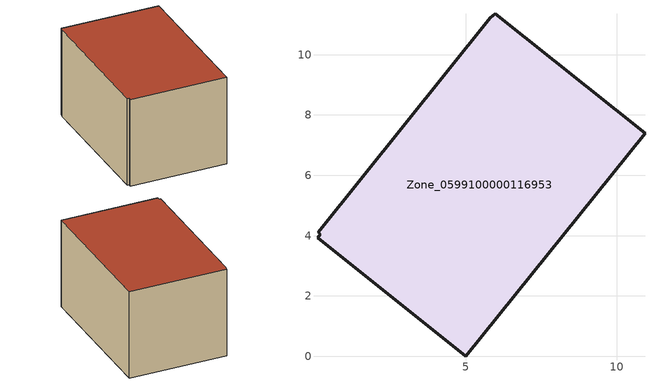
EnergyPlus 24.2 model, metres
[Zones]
Zone_0599100000116953
 floor ground (C_G): 5.98,11.36 10.94,7.4 5,0 0.08,3.92 0.18,4.05 0.1,4.11 5.8,11.21 z0.42
 wall outside (C_F): 5.8,11.21 0.1,4.11 0.18,4.05 0.08,3.92 5,0 10.94,7.4 5.98,11.36 5.8,11.21 z0.42:6.28
 roof outside (C_R): 10.94,7.4 5.98,11.36 5.8,11.21 0.1,4.11 0.18,4.05 0.08,3.92 5,0 z6.28
[BUILDING]
Pand.0599100000116953: North Axis=0; Terrain=City; Loads Convergence Tolerance Value=0.04; Temperature Convergence Tolerance Value=0.4; Solar Distribution=FullExterior; Maximum Number of Warmup Days=25; Minimum Number of Warmup Days=1
[Site:Location]
Rotterdam.The.Hague.AP_ZH_NLD Design_Conditions: Latitude=51.96; Longitude=4.45; Time Zone=1; Elevation=-4.5
[SITE:GROUNDTEMPERATURE:BUILDINGSURFACE]
18, 18, 18, 18, 18, 18, 18, 18, 18, 18, 18, 18
[MATERIAL] Thermal Absorptance=0.9; Solar Absorptance=0.7; Visible Absorptance=0.7
Name | Roughness | Thickness | Conductivity | Density | Specific Heat
G.TC.1946-1964 | MediumSmooth | 0.15 | 1 | 540 | 1210
F.TC.1946-1964 | Rough | 0.3 | 0.857143 | 1920 | 840
R.TC.1946-1964 | MediumRough | 0.2 | 0.235294 | 1500 | 1000
[CONSTRUCTION]
C_G: G.TC.1946-1964
C_F: F.TC.1946-1964
C_R: R.TC.1946-1964
[ZONE]
Zone_0599100000116953: Type=1; Multiplier=1; Ceiling Height=Autocalculate; Volume=Autocalculate; Floor Area=autocalculate; Part of Total Floor Area=Yes
[ZONEINFILTRATION:DESIGNFLOWRATE]
Infil_Zone_0599100000116953: Zone or ZoneList or Space or SpaceList=Zone_0599100000116953; Schedule=AlwaysOn; Design Flow Rate Calculation Method=Flow/Area; Flow Rate per Floor Area=0.003; Constant Term Coefficient=1; Temperature Term Coefficient=0; Velocity Term Coefficient=0; Velocity Squared Term Coefficient=0
[HVACTEMPLATE:ZONE:IDEALLOADSAIRSYSTEM]
Zone_0599100000116953: Maximum Heating Supply Air Temperature=50; Minimum Cooling Supply Air Temperature=13; Maximum Heating Supply Air Humidity Ratio=0.0156; Minimum Cooling Supply Air Humidity Ratio=0.0077; Heating Limit=NoLimit; Cooling Limit=NoLimit; Dehumidification Control Type=ConstantSensibleHeatRatio; Cooling Sensible Heat Ratio=0.7; Dehumidification Setpoint=60; Humidification Control Type=None; Humidification Setpoint=30; Outdoor Air Method=None; Outdoor Air Flow Rate per Person=0.00944; Outdoor Air Flow Rate per Zone Floor Area=0; Outdoor Air Flow Rate per Zone=0; Demand Controlled Ventilation Type=None; Outdoor Air Economizer Type=NoEconomizer; Heat Recovery Type=None; Sensible Heat Recovery Effectiveness=0.7; Latent Heat Recovery Effectiveness=0.65
[ZONECONTROL:THERMOSTAT]
ThermostatControl_Zone_0599100000116953: Zone or ZoneList=Zone_0599100000116953; Control Type Schedule=DualSetpointControlType; Control 1=Thermostat_Zone_0599100000116953; Temperature Difference Between Cutout And Setpoint=0
[THERMOSTATSETPOINT:DUALSETPOINT]
Thermostat_Zone_0599100000116953: Heating Setpoint Temperature Schedule=HeatingSetpoint_Zone_0599100000116953; Cooling Setpoint Temperature Schedule=CoolingSetpoint_Zone_0599100000116953
[SCHEDULE:COMPACT]
HeatingSetpoint_Zone_0599100000116953: Through: 12/31, For: AllDays, Until: 24:00, 21
CoolingSetpoint_Zone_0599100000116953: Through: 12/31, For: AllDays, Until: 24:00, 24
DualSetpointControlType: Through: 12/31, For: AllDays, Until: 24:00, 4
AlwaysOn: Through: 12/31, For: AllDays, Until: 24:00, 1
